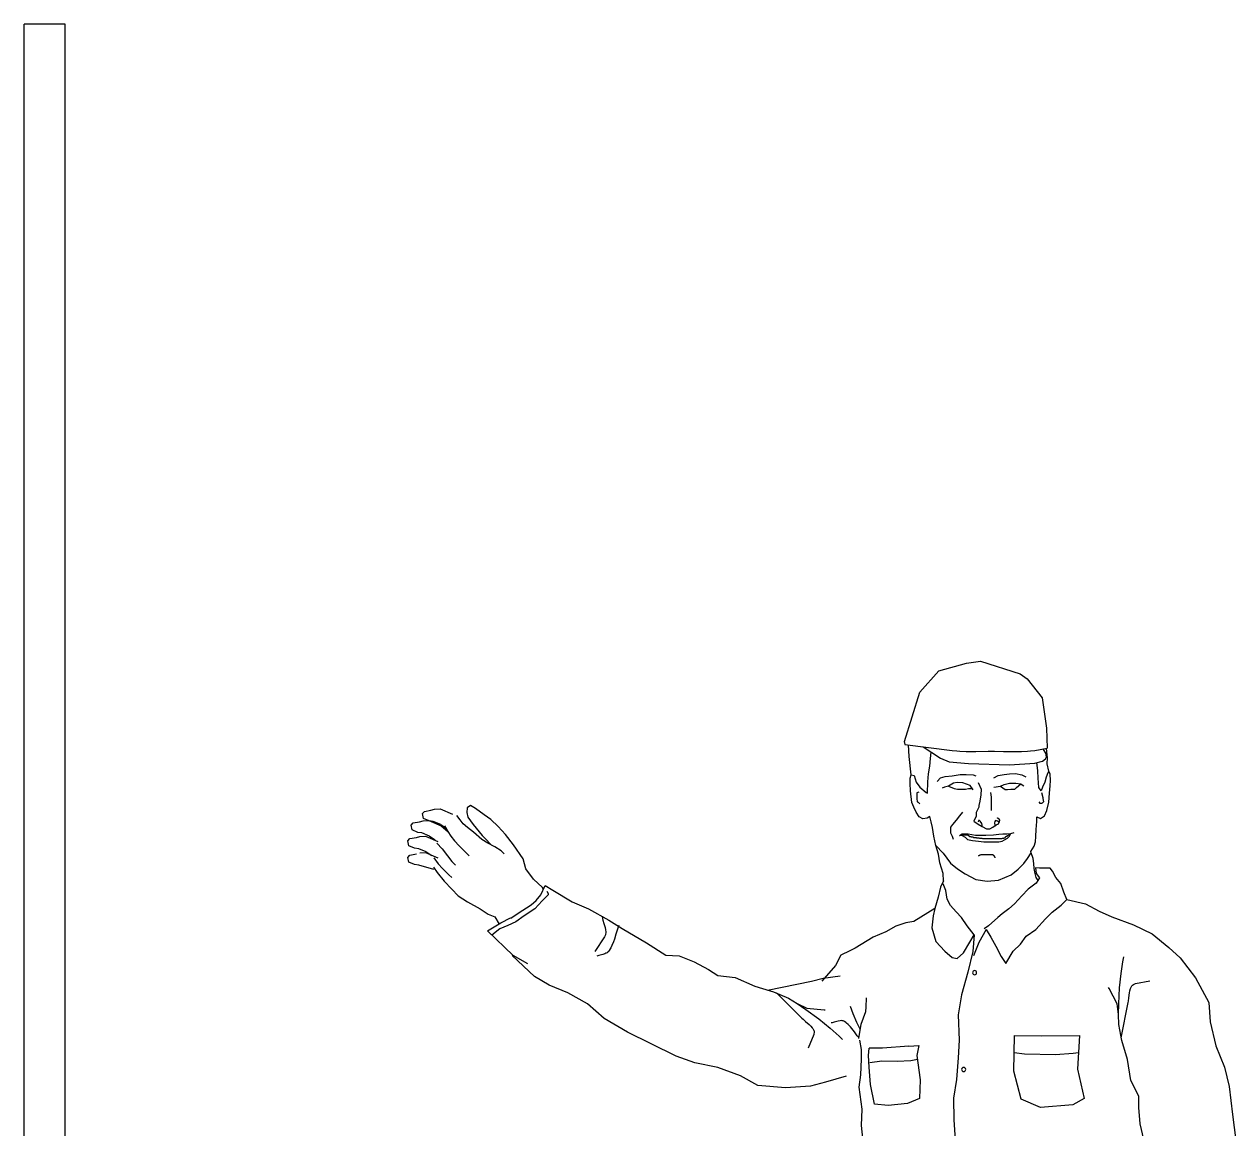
# Model space of a CAD drawing. Header units: millimetres. Extents: x 1387 to 3494, y 222 to 2990.
# Drawn here: x 2047 to 3488, y 1676 to 2990 of the extents above; entities that cross this region are included whole.
import ezdxf

# ---------------------------------------------------------------- set-up
doc = ezdxf.new("R2010")
doc.units = ezdxf.units.MM
doc.layers.add('기계', color=1, linetype='Continuous')

# ---------------------------------------------------------------- blocks, each defined once
blk = doc.blocks.new('11')
at = {"layer": '기계', "color": 2, "linetype": 'Continuous'}
for p, q in [((-185.7, 1738.3), (-152.6, 1747.8)), ((-152.6, 1747.8), (-136.1, 1750)), ((-136.1, 1750), (-88.8, 1734.8)), ((-208.3, 1713.3), (-185.7, 1738.3)), ((-88.8, 1734.8), (-80.6, 1728.9)), ((-80.6, 1728.9), (-62.8, 1706.3)), ((-226.3, 1654.5), (-208.3, 1713.3)), ((-62.8, 1706.3), (-57.4, 1670.3)), ((-57.4, 1670.3), (-56.9, 1646.4)), ((-225.8, 1650.9), (-226.3, 1654.5)), ((-225.9, 1650.9), (-169.8, 1643.8)), ((-221.1, 1636.6), (-221.9, 1650.3)), ((-204.3, 1648.2), (-183.5, 1634.6)), ((-169.8, 1643.8), (-164.2, 1643.3)), ((-164.2, 1643.3), (-160.5, 1643)), ((-160.5, 1643), (-153, 1642.7)), ((-126.8, 1642.8), (-119.4, 1642.8)), ((-119.4, 1642.8), (-108.7, 1642.7)), ((-87.4, 1642.5), (-80.3, 1642.8)), ((-80.3, 1642.8), (-76.8, 1643.2)), ((-76.8, 1643.2), (-71.5, 1643.9)), ((-71.5, 1643.9), (-56.9, 1646.4)), ((-58.3, 1640.7), (-61.2, 1644.8)), ((-56.5, 1634.8), (-57.7, 1646)), ((-218.7, 1614.6), (-221.1, 1636.6)), ((-196.5, 1625), (-195.5, 1634.3)), ((-195.5, 1634.3), (-194.7, 1641.9)), ((-183.5, 1634.6), (-173.2, 1630.4)), ((-173.2, 1630.4), (-150.2, 1628.4)), ((-153, 1642.7), (-141.8, 1642.6)), ((-141.8, 1642.6), (-126.8, 1642.8)), ((-108.7, 1642.7), (-94.5, 1642.4)), ((-101.6, 1626.8), (-71.3, 1628.8)), ((-94.5, 1642.4), (-87.4, 1642.5)), ((-71.3, 1628.8), (-62.5, 1631.2)), ((-68, 1619.7), (-69, 1629.3)), ((-62.5, 1631.2), (-58.6, 1634)), ((-58.6, 1634), (-57.4, 1636.1)), ((-57.4, 1636.1), (-58.3, 1640.7)), ((-56.6, 1627.7), (-56.5, 1634.8)), ((-219.9, 1610.8), (-218.7, 1614.6)), ((-218.7, 1614.6), (-214.9, 1614.1)), ((-214.9, 1614.1), (-212.5, 1606)), ((-198.9, 1606.3), (-198.1, 1615.9)), ((-198.1, 1615.9), (-196.5, 1625)), ((-169.6, 1613.6), (-160.4, 1615.1)), ((-160.4, 1615.1), (-153.1, 1615.1)), ((-153.1, 1615.1), (-144.9, 1614.8)), ((-150.2, 1628.4), (-101.6, 1626.8)), ((-144.9, 1614.8), (-141.6, 1613.4)), ((-114.9, 1614), (-107.9, 1615.3)), ((-107.9, 1615.3), (-101.4, 1615.8)), ((-101.4, 1615.8), (-94.6, 1616.2)), ((-94.6, 1616.2), (-86.8, 1614.8)), ((-86.8, 1614.8), (-84.4, 1613.7)), ((-67.5, 1610.9), (-68, 1619.7)), ((-56.1, 1617.3), (-57.8, 1612.1)), ((-54.9, 1619.1), (-56.6, 1627.7)), ((-54.9, 1619.1), (-56.1, 1617.3)), ((-53.2, 1615.4), (-54.9, 1619.1)), ((-52.7, 1608), (-53.2, 1615.4)), ((-219.9, 1604.5), (-219.9, 1610.8)), ((-219.5, 1595.7), (-219.9, 1604.5)), ((-212.5, 1606), (-208.1, 1600.2)), ((-208.1, 1600.2), (-200.9, 1593.6)), ((-199.2, 1592.9), (-198.9, 1606.3)), ((-187.7, 1607), (-183.6, 1611.4)), ((-183.6, 1611.4), (-178.1, 1612.8)), ((-178.9, 1600.1), (-181.8, 1599.1)), ((-174, 1601.3), (-178.9, 1600.1)), ((-178.1, 1612.8), (-169.6, 1613.6)), ((-168.2, 1604.7), (-174, 1601.3)), ((-174, 1601.3), (-167.3, 1598.5)), ((-163.8, 1605.7), (-168.2, 1604.7)), ((-157, 1605.2), (-163.8, 1605.7)), ((-152.7, 1603.6), (-157, 1605.2)), ((-148.3, 1602.1), (-152.7, 1603.6)), ((-144.7, 1597.1), (-148.3, 1602.1)), ((-138.7, 1605.8), (-135.3, 1597.7)), ((-120.3, 1611.3), (-114.9, 1614)), ((-120.3, 1600.1), (-112.3, 1601.3)), ((-112.3, 1601.3), (-107.9, 1603.2)), ((-112.3, 1601.3), (-106.8, 1597.5)), ((-107.9, 1603.2), (-101.4, 1605)), ((-101.4, 1605), (-94.2, 1605)), ((-95.4, 1597.8), (-93.2, 1599.7)), ((-94.2, 1605), (-88.3, 1604)), ((-93.2, 1599.7), (-88.3, 1604)), ((-88.3, 1604), (-85.2, 1601.9)), ((-85.2, 1601.9), (-84.4, 1601.4)), ((-84.4, 1613.7), (-82.2, 1612.2)), ((-66.6, 1599.8), (-67.5, 1610.9)), ((-64.1, 1595.8), (-66.6, 1599.8)), ((-62.2, 1600.3), (-64.1, 1595.8)), ((-59.5, 1606), (-62.2, 1600.3)), ((-57.8, 1612.1), (-59.5, 1606)), ((-54.2, 1592.9), (-53.2, 1601.5)), ((-53.2, 1601.5), (-52.7, 1608)), ((-217.6, 1582), (-219.5, 1595.7)), ((-211.8, 1588.7), (-212, 1586.6)), ((-212, 1586.6), (-211.6, 1582.5)), ((-211.7, 1593.5), (-211.8, 1588.7)), ((-209.6, 1594), (-211.7, 1593.5)), ((-209.6, 1594), (-209.6, 1594)), ((-200.9, 1593.6), (-199.2, 1592.9)), ((-167.3, 1598.5), (-163.6, 1597.6)), ((-163.6, 1597.6), (-158.3, 1597.6)), ((-158.3, 1597.6), (-153.9, 1597.6)), ((-153.9, 1597.6), (-150.5, 1598.5)), ((-150.5, 1598.5), (-146, 1598.4)), ((-135.5, 1590.9), (-136.7, 1583.5)), ((-135.3, 1597.7), (-135.5, 1590.9)), ((-124.1, 1593.6), (-123.4, 1588.3)), ((-123.4, 1588.3), (-123.4, 1582.3)), ((-106.8, 1597.5), (-103.8, 1597.5)), ((-103.8, 1597.5), (-99.9, 1597.8)), ((-99.9, 1597.8), (-95.4, 1597.8)), ((-63.5, 1593.6), (-62, 1587.9)), ((-62, 1587.9), (-61.8, 1587.1)), ((-61.8, 1587.1), (-61.5, 1584.1)), ((-55, 1582.1), (-54.2, 1592.9)), ((-799.7, 1568.6), (-797.6, 1571.3)), ((-797.6, 1571.3), (-789.8, 1572.7)), ((-789.8, 1572.7), (-785.5, 1573.8)), ((-785.5, 1573.8), (-778.9, 1574.2)), ((-778.9, 1574.2), (-764.2, 1567.9)), ((-746.5, 1575.4), (-747, 1569.9)), ((-742.8, 1578.3), (-746.5, 1575.4)), ((-736.8, 1574.8), (-742.8, 1578.3)), ((-726.5, 1567), (-736.8, 1574.8)), ((-215.5, 1576.3), (-217.6, 1582)), ((-212.8, 1570.5), (-215.5, 1576.3)), ((-211.6, 1582.5), (-210.3, 1582.3)), ((-210.3, 1582.3), (-208.4, 1580.4)), ((-138.2, 1576.4), (-141.4, 1570)), ((-138.1, 1577.4), (-138.2, 1576.4)), ((-137.9, 1578.4), (-138.1, 1577.4)), ((-136.7, 1583.5), (-137.9, 1578.4)), ((-123.4, 1582.3), (-123.3, 1572.4)), ((-66.1, 1582.3), (-65.4, 1582.8)), ((-65.9, 1581.4), (-66.1, 1582.3)), ((-65.7, 1581), (-65.9, 1581.4)), ((-65.4, 1580.6), (-65.7, 1581)), ((-65.3, 1580.5), (-65.4, 1580.6)), ((-64.8, 1580.5), (-65.3, 1580.5)), ((-64.4, 1580.5), (-64.8, 1580.5)), ((-63.9, 1580.5), (-64.4, 1580.5)), ((-63.5, 1580.5), (-63.9, 1580.5)), ((-62.6, 1580.9), (-63.5, 1580.5)), ((-62.4, 1581.3), (-62.6, 1580.9)), ((-62.1, 1581.8), (-62.4, 1581.3)), ((-61.7, 1582.3), (-62.1, 1581.8)), ((-61.4, 1582.5), (-61.7, 1582.3)), ((-61.5, 1584.1), (-61.3, 1583.6)), ((-61.2, 1582.7), (-61.4, 1582.5)), ((-61.3, 1583.6), (-61.2, 1582.7)), ((-59.9, 1565.9), (-57, 1572.5)), ((-57, 1572.5), (-55, 1582.1)), ((-813.2, 1554.9), (-811, 1557.5)), ((-811, 1557.5), (-803.2, 1558.9)), ((-803.2, 1558.9), (-799, 1560)), ((-798.6, 1562.9), (-799.7, 1568.6)), ((-799, 1560), (-792.4, 1560.4)), ((-792, 1560.1), (-798.6, 1562.9)), ((-792.4, 1560.4), (-777.7, 1554.2)), ((-787, 1559.4), (-792, 1560.1)), ((-778.1, 1555.6), (-787, 1559.4)), ((-755.1, 1561.1), (-758.8, 1566.4)), ((-751.3, 1556.3), (-755.1, 1561.1)), ((-747, 1569.9), (-745.7, 1564.5)), ((-745.7, 1564.5), (-739.6, 1555.6)), ((-718.5, 1561.7), (-726.5, 1567)), ((-709.8, 1553.4), (-718.5, 1561.7)), ((-209.2, 1564.8), (-212.8, 1570.5)), ((-204.6, 1562.6), (-209.2, 1564.8)), ((-199.5, 1563.1), (-204.6, 1562.6)), ((-196.3, 1565.4), (-199.5, 1563.1)), ((-194.9, 1558.9), (-196.3, 1565.4)), ((-193, 1552.2), (-194.9, 1558.9)), ((-165.2, 1560.7), (-169.3, 1555.6)), ((-161.2, 1566), (-165.2, 1560.7)), ((-157.6, 1570.5), (-161.2, 1566)), ((-141.4, 1565.7), (-143.9, 1559.8)), ((-143.9, 1559.8), (-139, 1556)), ((-141.4, 1570), (-141.4, 1565.7)), ((-138.5, 1560.3), (-138.8, 1559)), ((-137.3, 1560.5), (-138.5, 1560.3)), ((-136.3, 1559.8), (-137.3, 1560.5)), ((-134.6, 1556.9), (-136.3, 1559.8)), ((-134, 1554.8), (-134.6, 1556.9)), ((-119.1, 1559.2), (-119.4, 1557.7)), ((-119.4, 1557.7), (-119.4, 1557)), ((-119.4, 1557), (-118.7, 1553.6)), ((-118.4, 1560.4), (-119.1, 1559.2)), ((-116, 1559.6), (-118.4, 1560.4)), ((-117.3, 1555.1), (-114.6, 1556.5)), ((-113.8, 1558.4), (-116, 1559.6)), ((-115.7, 1563.8), (-115.7, 1563.8)), ((-115.7, 1563.4), (-115.7, 1563.8)), ((-115.3, 1563.4), (-115.7, 1563.4)), ((-115.3, 1562.9), (-115.3, 1563.4)), ((-114.8, 1562.9), (-115.3, 1562.9)), ((-114.8, 1562.5), (-114.8, 1562.9)), ((-114.4, 1562.5), (-114.8, 1562.5)), ((-114.6, 1556.5), (-113.8, 1558.4)), ((-114.4, 1562), (-114.4, 1562.5)), ((-113.9, 1562), (-114.4, 1562)), ((-113.5, 1562), (-113.9, 1562)), ((-113.5, 1561.6), (-113.5, 1562)), ((-113.5, 1561.1), (-113.5, 1561.6)), ((-113, 1561.1), (-113.5, 1561.1)), ((-113.5, 1560.2), (-113, 1560.2)), ((-113.5, 1559.8), (-113.5, 1560.2)), ((-113.5, 1559.3), (-113.5, 1559.8)), ((-113.5, 1558.9), (-113.5, 1559.3)), ((-113.5, 1558.4), (-113.5, 1558.9)), ((-113, 1560.7), (-113, 1561.1)), ((-113, 1560.2), (-113, 1560.7)), ((-69.8, 1549.7), (-69.1, 1559.1)), ((-69.1, 1564.8), (-64.9, 1563)), ((-69.1, 1559.1), (-69.1, 1564.8)), ((-64.9, 1563), (-59.9, 1565.9)), ((-812, 1549.2), (-813.2, 1554.9)), ((-805.5, 1546.3), (-812, 1549.2)), ((-800.4, 1545.6), (-805.5, 1546.3)), ((-791.5, 1541.9), (-800.4, 1545.6)), ((-778.1, 1555.6), (-771.4, 1551.1)), ((-777.7, 1554.2), (-769.7, 1547.4)), ((-773.6, 1554.3), (-769.7, 1547.4)), ((-769.7, 1547.4), (-766, 1541.9)), ((-746.1, 1552), (-751.3, 1556.3)), ((-739.3, 1546.5), (-746.1, 1552)), ((-739.6, 1555.6), (-732.2, 1546.9)), ((-729.2, 1538), (-739.3, 1546.5)), ((-732.2, 1546.9), (-728.7, 1542.8)), ((-728.7, 1542.8), (-723.4, 1537.2)), ((-700.9, 1543.9), (-709.8, 1553.4)), ((-691.6, 1531.7), (-700.9, 1543.9)), ((-191.5, 1541.8), (-193, 1552.2)), ((-169.3, 1555.6), (-171.7, 1552.5)), ((-171.7, 1552.5), (-171.7, 1545.7)), ((-171.7, 1545.7), (-169.8, 1541.9)), ((-161, 1542.5), (-157.9, 1544.4)), ((-161, 1542.5), (-158.6, 1543)), ((-158.9, 1543.6), (-158.5, 1543.6)), ((-158.9, 1543.1), (-158.9, 1543.6)), ((-158.6, 1543), (-154.5, 1540.6)), ((-158.5, 1543.6), (-158, 1543.6)), ((-158, 1543.6), (-156.7, 1543.6)), ((-157.9, 1544.4), (-150.9, 1544.7)), ((-156.7, 1543.6), (-155.3, 1543.6)), ((-155.3, 1543.6), (-154.4, 1543.6)), ((-154.4, 1543.6), (-153.5, 1543.6)), ((-153.5, 1543.6), (-152.6, 1543.6)), ((-152.6, 1543.6), (-152.2, 1543.6)), ((-152.2, 1543.6), (-151.7, 1543.6)), ((-151.7, 1543.6), (-151.3, 1543.6)), ((-151.3, 1543.6), (-151.3, 1543.1)), ((-151.3, 1543.1), (-150.8, 1543.1)), ((-150.9, 1544.7), (-141.9, 1543.2)), ((-150.8, 1543.1), (-150.8, 1542.7)), ((-150.8, 1542.7), (-150.4, 1542.7)), ((-150.4, 1542.7), (-149.9, 1542.7)), ((-149.9, 1542.7), (-149.9, 1542.2)), ((-149.9, 1542.2), (-149.5, 1542.2)), ((-149.5, 1542.2), (-149.5, 1541.8)), ((-141.9, 1543.2), (-135.2, 1543.2)), ((-139, 1556), (-134, 1553.4)), ((-135.2, 1543.2), (-129.6, 1543.1)), ((-134, 1553.4), (-134, 1554.8)), ((-134, 1553.4), (-128.9, 1550.7)), ((-129.6, 1543.1), (-120.7, 1543.6)), ((-128.9, 1550.7), (-126, 1550.7)), ((-126, 1550.7), (-125, 1550.7)), ((-125, 1550.7), (-121.4, 1552.6)), ((-121.4, 1552.6), (-117.3, 1555.1)), ((-120.7, 1543.6), (-114.3, 1544.1)), ((-114.3, 1544.1), (-109.7, 1544.6)), ((-109.7, 1544.6), (-104.7, 1544.6)), ((-104.7, 1544.6), (-99.9, 1545.1)), ((-104.5, 1542.2), (-104, 1542.2)), ((-104.5, 1541.8), (-104.5, 1542.2)), ((-104, 1542.7), (-103.5, 1542.7)), ((-104, 1542.2), (-104, 1542.7)), ((-103.5, 1543.1), (-103.1, 1543.1)), ((-103.5, 1542.7), (-103.5, 1543.1)), ((-103.1, 1543.1), (-102.7, 1543.1)), ((-102.7, 1543.6), (-102.2, 1543.6)), ((-102.7, 1543.1), (-102.7, 1543.6)), ((-102.2, 1543.6), (-101.7, 1543.6)), ((-101.7, 1544), (-101.3, 1544)), ((-101.7, 1543.6), (-101.7, 1544)), ((-101.6, 1541.7), (-99.9, 1545.1)), ((-101.3, 1544), (-100.9, 1544)), ((-100.9, 1544.5), (-100.4, 1544.5)), ((-100.9, 1544.5), (-100.9, 1544.5)), ((-100.9, 1544), (-100.9, 1544.5)), ((-99.9, 1545.1), (-95.9, 1546)), ((-70.1, 1541.4), (-69.8, 1549.7)), ((-817.1, 1536.2), (-814.9, 1538.9)), ((-815.9, 1530.5), (-817.1, 1536.2)), ((-809.4, 1527.6), (-815.9, 1530.5)), ((-814.9, 1538.9), (-807.1, 1540.2)), ((-804.3, 1526.9), (-809.4, 1527.6)), ((-807.1, 1540.2), (-802.9, 1541.4)), ((-802.9, 1541.4), (-796.2, 1541.7)), ((-796.2, 1541.7), (-781.6, 1535.5)), ((-791.5, 1541.9), (-784.8, 1537.4)), ((-782.9, 1533.4), (-776.5, 1526.6)), ((-766, 1541.9), (-761.7, 1536.3)), ((-761.7, 1536.3), (-756, 1530.5)), ((-756, 1530.5), (-744.3, 1518.3)), ((-722, 1533.5), (-729.2, 1538)), ((-723.4, 1537.2), (-720, 1533.6)), ((-713.9, 1529.2), (-722, 1533.5)), ((-720, 1533.6), (-718.5, 1531.8)), ((-706.2, 1524.3), (-713.9, 1529.2)), ((-680.2, 1515), (-691.6, 1531.7)), ((-189.4, 1530.8), (-191.5, 1541.8)), ((-189.4, 1530.8), (-180.3, 1521.5)), ((-186.1, 1520.3), (-189.4, 1530.8)), ((-169.8, 1541.9), (-168.5, 1538.1)), ((-154.5, 1540.6), (-151.6, 1537.7)), ((-151.6, 1537.7), (-145.4, 1536.5)), ((-149.5, 1541.8), (-149, 1541.8)), ((-149, 1541.8), (-149, 1541.3)), ((-149, 1541.3), (-148.6, 1541.3)), ((-148.6, 1541.3), (-148.1, 1541.3)), ((-148.1, 1541.3), (-147.7, 1541.3)), ((-147.7, 1541.3), (-147.2, 1540.9)), ((-147.2, 1540.9), (-146.8, 1540.9)), ((-146.8, 1540.9), (-146.3, 1540.9)), ((-146.3, 1540.9), (-145.9, 1540.9)), ((-145.9, 1540.9), (-145.4, 1540.9)), ((-145.4, 1540.9), (-145, 1540.9)), ((-145.4, 1536.5), (-138.3, 1535.8)), ((-145, 1540.9), (-144.5, 1540.4)), ((-144.5, 1540.4), (-144.1, 1540.4)), ((-144.1, 1540.4), (-143.6, 1540.4)), ((-143.6, 1540.4), (-143.2, 1540.4)), ((-143.2, 1540.4), (-142.7, 1540.4)), ((-142.7, 1540.4), (-142.3, 1540.4)), ((-142.3, 1540.4), (-141.8, 1540.4)), ((-141.8, 1540.4), (-141.4, 1540.4)), ((-141.4, 1540.4), (-140.9, 1540.4)), ((-140.9, 1540.4), (-140.9, 1540)), ((-140.9, 1540), (-140.5, 1540)), ((-140.5, 1540), (-140, 1540)), ((-140, 1540), (-139.6, 1540)), ((-139.6, 1540), (-139.1, 1540)), ((-139.1, 1540), (-138.2, 1540)), ((-138.3, 1535.8), (-132.3, 1535.2)), ((-138.2, 1540), (-137.3, 1539.5)), ((-137.3, 1539.5), (-136.4, 1539.5)), ((-136.4, 1539.5), (-136, 1539.5)), ((-136, 1539.5), (-135.5, 1539.5)), ((-135.5, 1539.5), (-135.1, 1539.5)), ((-135.1, 1539.5), (-134.6, 1539.5)), ((-134.6, 1539.5), (-133.7, 1539.1)), ((-133.7, 1539.1), (-132.8, 1539.1)), ((-132.8, 1539.1), (-132.4, 1539.1)), ((-132.4, 1539.1), (-131.9, 1539.1)), ((-132.3, 1535.2), (-125.2, 1534.9)), ((-131.9, 1539.1), (-131.5, 1539.1)), ((-131.5, 1539.1), (-131, 1539.1)), ((-131, 1539.1), (-130.6, 1539.1)), ((-130.6, 1539.1), (-130.1, 1539.1)), ((-130.1, 1539.1), (-129.7, 1539.1)), ((-129.7, 1539.1), (-129.2, 1539.1)), ((-129.2, 1539.1), (-128.8, 1539.1)), ((-128.8, 1539.1), (-128.3, 1539.1)), ((-128.3, 1539.1), (-127.9, 1539.1)), ((-127.9, 1539.1), (-127, 1539.1)), ((-127, 1539.1), (-126.1, 1539.1)), ((-126.1, 1539.1), (-125.2, 1539.1)), ((-125.2, 1539.1), (-124.3, 1539.1)), ((-125.2, 1534.9), (-118.5, 1534.9)), ((-124.3, 1539.1), (-123.8, 1539.1)), ((-123.8, 1539.1), (-123.4, 1539.1)), ((-123.4, 1539.1), (-122.9, 1539.1)), ((-122.9, 1539.1), (-122.5, 1539.1)), ((-122.5, 1539.1), (-122, 1539.1)), ((-122, 1539.1), (-121.6, 1539.1)), ((-121.6, 1539.1), (-121.1, 1539.1)), ((-121.1, 1539.1), (-120.7, 1539.1)), ((-120.7, 1539.1), (-120.2, 1539.1)), ((-120.2, 1539.1), (-119.8, 1539.1)), ((-119.8, 1539.1), (-119.3, 1539.1)), ((-119.3, 1539.1), (-118.9, 1539.1)), ((-118.9, 1539.1), (-118.4, 1539.1)), ((-118.5, 1534.9), (-114.1, 1535.2)), ((-118.4, 1539.1), (-118, 1539.1)), ((-118, 1539.1), (-117.5, 1539.1)), ((-117.5, 1539.1), (-117.1, 1539.1)), ((-117.1, 1539.1), (-116.2, 1539.1)), ((-116.2, 1539.1), (-115.7, 1539.1)), ((-115.7, 1539.1), (-115.3, 1539.1)), ((-115.3, 1539.1), (-114.8, 1539.1)), ((-114.8, 1539.1), (-114.4, 1539.1)), ((-114.4, 1539.1), (-113.9, 1539.1)), ((-114.1, 1535.2), (-110.3, 1535.9)), ((-113.9, 1539.1), (-113.5, 1539.1)), ((-113.5, 1539.1), (-113, 1539.1)), ((-113, 1539.1), (-112.5, 1539.1)), ((-112.5, 1539.1), (-112.1, 1539.1)), ((-112.1, 1539.1), (-111.7, 1539.1)), ((-111.7, 1539.1), (-111.2, 1539.1)), ((-111.2, 1539.1), (-110.8, 1539.1)), ((-110.8, 1539.1), (-109.9, 1539.5)), ((-110.3, 1535.9), (-107.4, 1537.4)), ((-109.9, 1539.5), (-109.4, 1539.5)), ((-109.4, 1539.5), (-109, 1539.5)), ((-109, 1539.5), (-108.5, 1539.5)), ((-108.5, 1540), (-108.1, 1540)), ((-108.5, 1539.5), (-108.5, 1540)), ((-108.1, 1540), (-107.6, 1540)), ((-107.6, 1540), (-107.1, 1540)), ((-107.4, 1537.4), (-104, 1539.5)), ((-107.1, 1540.4), (-106.7, 1540.4)), ((-107.1, 1540), (-107.1, 1540.4)), ((-106.7, 1540.4), (-106.3, 1540.4)), ((-106.3, 1540.9), (-105.8, 1540.9)), ((-106.3, 1540.4), (-106.3, 1540.9)), ((-105.8, 1541.3), (-105.4, 1541.3)), ((-105.8, 1540.9), (-105.8, 1541.3)), ((-105.4, 1541.8), (-104.9, 1541.8)), ((-105.4, 1541.3), (-105.4, 1541.8)), ((-104.9, 1541.8), (-104.5, 1541.8)), ((-104, 1539.5), (-101.6, 1541.7)), ((-76.4, 1523.6), (-72.3, 1529.9)), ((-72.3, 1529.9), (-70.6, 1535.1)), ((-70.6, 1535.1), (-70.1, 1541.4)), ((-817.1, 1516.6), (-814.9, 1519.3)), ((-815.9, 1510.9), (-817.1, 1516.6)), ((-814.9, 1519.3), (-807.1, 1520.7)), ((-795.4, 1523.2), (-804.3, 1526.9)), ((-802.9, 1521.8), (-796.2, 1522.2)), ((-796.2, 1522.2), (-781.6, 1515.9)), ((-795.4, 1523.2), (-788.7, 1518.7)), ((-786.5, 1516.1), (-781.3, 1508.8)), ((-776.5, 1526.6), (-769.9, 1518.5)), ((-769.9, 1518.5), (-764.9, 1511.5)), ((-702.6, 1520.8), (-706.2, 1524.3)), ((-676.8, 1503.1), (-680.2, 1515)), ((-184.3, 1510), (-186.1, 1520.3)), ((-180.3, 1521.5), (-171.6, 1509.6)), ((-138.2, 1518.8), (-137.8, 1518.8)), ((-138.2, 1518.4), (-138.2, 1518.8)), ((-138.2, 1517.9), (-138.2, 1518.4)), ((-137.8, 1519.2), (-136.9, 1519.2)), ((-137.8, 1518.8), (-137.8, 1519.2)), ((-136.9, 1519.7), (-136.4, 1519.7)), ((-136.9, 1519.2), (-136.9, 1519.7)), ((-136.4, 1519.7), (-136, 1519.7)), ((-136, 1519.7), (-135.1, 1520.2)), ((-135.1, 1520.2), (-134.2, 1520.2)), ((-134.2, 1520.2), (-133.3, 1520.2)), ((-133.3, 1520.2), (-132.4, 1520.2)), ((-132.4, 1520.2), (-131.5, 1520.2)), ((-131.5, 1520.2), (-130.6, 1520.2)), ((-130.6, 1520.2), (-130.1, 1520.2)), ((-130.1, 1520.2), (-129.7, 1520.2)), ((-129.7, 1520.2), (-129.2, 1520.2)), ((-129.2, 1520.2), (-128.8, 1520.2)), ((-128.8, 1520.2), (-128.3, 1520.2)), ((-128.3, 1520.2), (-127.9, 1520.2)), ((-127.9, 1520.2), (-127.4, 1520.2)), ((-127.4, 1520.2), (-127, 1520.2)), ((-127, 1520.2), (-126.5, 1520.2)), ((-126.5, 1520.2), (-126.1, 1520.2)), ((-126.1, 1520.2), (-125.6, 1520.2)), ((-125.6, 1520.2), (-125.2, 1520.2)), ((-125.2, 1520.2), (-124.7, 1520.2)), ((-124.7, 1520.2), (-124.3, 1520.2)), ((-124.3, 1520.2), (-123.8, 1520.2)), ((-123.8, 1520.2), (-123.4, 1520.2)), ((-123.4, 1520.2), (-122.9, 1520.2)), ((-122.9, 1520.2), (-122.5, 1520.2)), ((-122.5, 1520.2), (-122, 1520.2)), ((-122, 1520.2), (-121.6, 1520.2)), ((-121.6, 1520.2), (-121.6, 1519.7)), ((-121.6, 1519.7), (-121.1, 1519.7)), ((-121.1, 1519.7), (-121.1, 1519.2)), ((-121.1, 1519.2), (-120.7, 1519.2)), ((-120.7, 1519.2), (-120.7, 1518.8)), ((-120.7, 1518.8), (-120.2, 1518.8)), ((-120.2, 1518.8), (-120.2, 1518.4)), ((-120.2, 1518.4), (-119.8, 1518.4)), ((-119.8, 1518.4), (-119.8, 1517.9)), ((-119.8, 1517.9), (-119.8, 1517.5)), ((-119.8, 1517.5), (-119.3, 1517.5)), ((-119.3, 1517.5), (-119.3, 1517)), ((-119.3, 1517), (-118.9, 1517)), ((-118.9, 1517), (-118.9, 1516.6)), ((-118.9, 1516.6), (-118.9, 1516.1)), ((-118.9, 1516.1), (-118.9, 1516.1)), ((-84.5, 1509.4), (-80.3, 1515.2)), ((-80.3, 1515.2), (-75.9, 1521.9)), ((-75.9, 1521.9), (-76.4, 1523.6)), ((-73.3, 1515.2), (-75.9, 1521.9)), ((-72.6, 1509.2), (-73.3, 1515.2)), ((-809.4, 1508), (-815.9, 1510.9)), ((-804.3, 1507.3), (-809.4, 1508)), ((-786.4, 1502.2), (-804.3, 1507.3)), ((-786.8, 1504.8), (-782.2, 1498.4)), ((-781.3, 1508.8), (-776, 1503.5)), ((-776, 1503.5), (-768.6, 1496)), ((-764.9, 1511.5), (-760.5, 1507.2)), ((-667.8, 1490.6), (-676.8, 1503.1)), ((-180.6, 1497.6), (-184.3, 1510)), ((-171.6, 1509.6), (-163.6, 1502.9)), ((-163.6, 1502.9), (-154.4, 1496.9)), ((-99.5, 1495.8), (-91.4, 1502.7)), ((-91.4, 1502.7), (-84.5, 1509.4)), ((-72.1, 1503.5), (-72.6, 1509.2)), ((-71.1, 1497.3), (-72.1, 1503.5)), ((-70.7, 1504.2), (-69.9, 1497.5)), ((-66.1, 1503.8), (-70.7, 1504.2)), ((-53.3, 1503.8), (-66.1, 1503.8)), ((-50.5, 1500.2), (-53.3, 1503.8)), ((-46.5, 1492.8), (-50.5, 1500.2)), ((-782.2, 1498.4), (-774.1, 1488.2)), ((-774.1, 1488.2), (-765.1, 1478.6)), ((-768.6, 1496), (-765.1, 1492.5)), ((-657, 1480.7), (-667.8, 1490.6)), ((-179.9, 1488.8), (-183.7, 1481.3)), ((-179.9, 1488.8), (-180.6, 1497.6)), ((-177.5, 1477.2), (-180.5, 1485.2)), ((-154.4, 1496.9), (-141.5, 1490.1)), ((-141.5, 1490.1), (-128.3, 1488.4)), ((-128.3, 1488.4), (-114.5, 1489.4)), ((-114.5, 1489.4), (-99.5, 1495.8)), ((-70, 1486), (-79.2, 1478.8)), ((-69.9, 1492.7), (-71.1, 1497.3)), ((-66.1, 1492.2), (-70, 1486)), ((-69.9, 1497.5), (-66.1, 1492.2)), ((-67.3, 1489.2), (-69.9, 1492.7)), ((-40.4, 1485.7), (-46.5, 1492.8)), ((-37.1, 1475.3), (-40.4, 1485.7)), ((-765.1, 1478.6), (-757.5, 1471)), ((-757.5, 1471), (-746.1, 1463.7)), ((-664.6, 1465.4), (-659, 1472)), ((-659, 1472), (-653.8, 1483.2)), ((-650.5, 1472.1), (-657.3, 1464.9)), ((-656, 1478.8), (-657, 1480.7)), ((-655.7, 1479.1), (-655.3, 1480.1)), ((-653.8, 1483.2), (-644.8, 1477.4)), ((-652, 1476.5), (-650.3, 1473.5)), ((-650.3, 1473.5), (-650.5, 1472.1)), ((-644.8, 1477.4), (-621.9, 1463.8)), ((-183.7, 1481.3), (-186.4, 1469.3)), ((-175.7, 1466.9), (-177.5, 1477.2)), ((-87, 1470.9), (-95.5, 1461.5)), ((-79.2, 1478.8), (-87, 1470.9)), ((-33.5, 1466.3), (-37.1, 1475.3)), ((-746.1, 1463.7), (-731.4, 1455.5)), ((-686.2, 1450.2), (-670.5, 1460.3)), ((-670.5, 1460.3), (-664.6, 1465.4)), ((-657.3, 1464.9), (-666.1, 1455.2)), ((-621.9, 1463.8), (-602.3, 1455.4)), ((-190.5, 1455.9), (-215.3, 1440.2)), ((-190.5, 1455.9), (-192.3, 1447)), ((-186.4, 1469.3), (-190.5, 1455.9)), ((-171.6, 1459.5), (-175.7, 1466.9)), ((-165.2, 1451.9), (-171.6, 1459.5)), ((-95.5, 1461.5), (-102.5, 1455.2)), ((-50.9, 1451.4), (-40.3, 1459.6)), ((-40.3, 1459.6), (-33.5, 1466.3)), ((-33.5, 1466.3), (-33.5, 1466.3)), ((-33.5, 1466.3), (-11, 1461.4)), ((-11, 1461.4), (5, 1452.5)), ((-731.4, 1455.5), (-721.5, 1449.2)), ((-721.5, 1449.2), (-713.7, 1445.7)), ((-713.7, 1445.7), (-708.6, 1437.3)), ((-706.6, 1438.7), (-695.3, 1444.8)), ((-694.6, 1444.3), (-686.2, 1450.2)), ((-679, 1446.9), (-688.8, 1439.8)), ((-666.1, 1455.2), (-679, 1446.9)), ((-602.3, 1455.4), (-578.3, 1441.9)), ((-586.1, 1446.5), (-585.6, 1443.7)), ((-585.6, 1443.7), (-585.2, 1441.8)), ((-585.2, 1441.8), (-584, 1438)), ((-578.3, 1441.9), (-562.3, 1431.9)), ((-192.3, 1447), (-193.8, 1432.6)), ((-158.8, 1444.9), (-165.2, 1451.9)), ((-152.1, 1435), (-158.8, 1444.9)), ((-115.3, 1445.1), (-126.5, 1435.3)), ((-110.2, 1449.4), (-115.3, 1445.1)), ((-102.5, 1455.2), (-110.2, 1449.4)), ((-70.4, 1430.9), (-58.9, 1443.4)), ((-58.9, 1443.4), (-50.9, 1451.4)), ((5, 1452.5), (20.2, 1445.7)), ((20.2, 1445.7), (45.8, 1436.2)), ((-722.4, 1429.1), (-706.6, 1438.7)), ((-692, 1400), (-722.4, 1429.1)), ((-707.7, 1431.5), (-717.3, 1424.2)), ((-698.4, 1435.5), (-707.7, 1431.5)), ((-688.8, 1439.8), (-698.4, 1435.5)), ((-584, 1438), (-582.6, 1433)), ((-582.6, 1433), (-582.1, 1430.5)), ((-582.1, 1430.5), (-581.9, 1428.1)), ((-581.9, 1426.9), (-582.1, 1425.4)), ((-581.9, 1428.1), (-581.9, 1426.9)), ((-567.5, 1432.2), (-569.7, 1425.3)), ((-566.3, 1435.5), (-567.5, 1432.2)), ((-562.3, 1431.9), (-533.3, 1415.1)), ((-248.5, 1427.9), (-263.7, 1421.8)), ((-236.8, 1434.6), (-248.5, 1427.9)), ((-225, 1438.7), (-236.8, 1434.6)), ((-215.3, 1440.2), (-225, 1438.7)), ((-193.8, 1432.6), (-189.4, 1416.6)), ((-143.7, 1424.4), (-152.1, 1435)), ((-129.4, 1430.9), (-138.1, 1415.3)), ((-126.5, 1435.3), (-131.6, 1431.4)), ((-129.4, 1430.9), (-123.8, 1421.8)), ((-81.7, 1423), (-70.4, 1430.9)), ((45.8, 1436.2), (68.3, 1425.7)), ((-583.5, 1422), (-594.9, 1404.6)), ((-582.7, 1423.6), (-583.5, 1422)), ((-582.3, 1424.6), (-582.7, 1423.6)), ((-582.1, 1425.4), (-582.3, 1424.6)), ((-572.7, 1416.1), (-574.4, 1411.8)), ((-571.6, 1419.1), (-572.7, 1416.1)), ((-569.7, 1425.3), (-571.6, 1419.1)), ((-533.3, 1415.1), (-510.5, 1400.4)), ((-263.7, 1421.8), (-285.3, 1408.4)), ((-189.4, 1416.6), (-178.4, 1405.1)), ((-156.3, 1403), (-148.8, 1415.8)), ((-148.8, 1415.8), (-143.7, 1424.4)), ((-143.7, 1424.4), (-145.1, 1404.5)), ((-138.1, 1415.3), (-144.5, 1399.3)), ((-123.8, 1421.8), (-117.9, 1410.9)), ((-97.3, 1404.9), (-88.5, 1413.3)), ((-88.5, 1413.3), (-81.7, 1423)), ((68.3, 1425.7), (87.8, 1409.2)), ((-666.6, 1374.7), (-693.1, 1400)), ((-674.6, 1390), (-692, 1400)), ((-590.2, 1399.8), (-592.5, 1398.9)), ((-585.2, 1401.2), (-590.2, 1399.8)), ((-582.8, 1402), (-585.2, 1401.2)), ((-581.7, 1402.5), (-582.8, 1402)), ((-581.2, 1402.7), (-581.7, 1402.5)), ((-580.3, 1403.2), (-581.2, 1402.7)), ((-579.6, 1403.7), (-580.3, 1403.2)), ((-578.8, 1404.4), (-579.6, 1403.7)), ((-577.7, 1405.7), (-578.8, 1404.4)), ((-576.5, 1407.6), (-577.7, 1405.7)), ((-575.7, 1409), (-576.5, 1407.6)), ((-574.4, 1411.8), (-575.7, 1409)), ((-510.5, 1400.4), (-494.6, 1399.5)), ((-494.6, 1399.5), (-476.8, 1392.5)), ((-302.2, 1400.3), (-308.5, 1388.1)), ((-291.4, 1405.4), (-302.2, 1400.3)), ((-285.3, 1408.4), (-291.4, 1405.4)), ((-178.4, 1405.1), (-169.7, 1397.5)), ((-163.8, 1396.1), (-156.3, 1403)), ((-145.1, 1404.5), (-151.2, 1379.9)), ((-117.9, 1410.9), (-111.6, 1398.5)), ((-111.6, 1398.5), (-106, 1390.5)), ((-106, 1390.5), (-97.3, 1404.9)), ((33.1, 1392.5), (34.3, 1398.3)), ((87.8, 1409.2), (101.6, 1396.9)), ((-476.8, 1392.5), (-459.6, 1383.3)), ((-308.5, 1388.1), (-324.8, 1369.4)), ((-169.7, 1397.5), (-163.8, 1396.1)), ((31.2, 1378.6), (33.1, 1392.5)), ((101.6, 1396.9), (119.7, 1373.2)), ((-649.2, 1364.7), (-666.6, 1374.7)), ((-459.6, 1383.3), (-448.6, 1376.1)), ((-448.6, 1376.1), (-427.7, 1373.8)), ((-427.7, 1373.8), (-404.5, 1363.3)), ((-323.1, 1372.6), (-337, 1368.9)), ((-303, 1375.1), (-323.1, 1372.6)), ((-151.2, 1379.9), (-158.6, 1353)), ((29.2, 1361.4), (31.2, 1378.6)), ((48.2, 1366.4), (65.5, 1369.9)), ((119.7, 1373.2), (135.4, 1344)), ((-626.8, 1355.5), (-649.2, 1364.7)), ((-603.5, 1342.5), (-626.8, 1355.5)), ((-404.5, 1363.3), (-382.3, 1356.5)), ((-337, 1368.9), (-389.3, 1358.1)), ((-382.3, 1356.5), (-364.4, 1349)), ((-378.8, 1355.4), (-348.5, 1325.4)), ((16.9, 1360.6), (16.3, 1361.8)), ((26.5, 1342.4), (16.9, 1360.6)), ((28.4, 1342.2), (29.2, 1361.4)), ((40.4, 1349.7), (41.1, 1355.3)), ((41.1, 1355.3), (41.7, 1358)), ((41.7, 1358), (42.4, 1360.5)), ((42.4, 1360.5), (42.8, 1361.6)), ((42.8, 1361.6), (43.6, 1363)), ((43.6, 1363), (44, 1363.6)), ((44, 1363.6), (44.7, 1364.4)), ((44.7, 1364.4), (45.9, 1365.5)), ((45.9, 1365.5), (47.4, 1366.2)), ((47.4, 1366.2), (48.2, 1366.4)), ((-583.8, 1325.1), (-603.5, 1342.5)), ((-364.4, 1349), (-354.1, 1342.8)), ((-354.1, 1342.8), (-343.8, 1335.7)), ((-354.1, 1342.8), (-342.6, 1337.2)), ((-272.1, 1338.4), (-271.6, 1349.5)), ((-158.6, 1353), (-162.5, 1329.2)), ((28.1, 1329.7), (26.5, 1342.4)), ((28.1, 1329.7), (28.4, 1342.2)), ((31.1, 1302.1), (39.6, 1343.9)), ((39.6, 1343.9), (39.9, 1345.7)), ((39.9, 1345.7), (40.4, 1349.7)), ((135.4, 1344), (137.1, 1320.8)), ((-343.8, 1335.7), (-328.2, 1324.4)), ((-342.6, 1337.2), (-322.1, 1335.2)), ((-322.1, 1335.2), (-320.7, 1335.1)), ((-287.6, 1330.5), (-290.8, 1339.3)), ((-283, 1320.2), (-287.6, 1330.5)), ((-278.2, 1318), (-272.6, 1333.2)), ((-272.6, 1333.2), (-272.1, 1338.4)), ((-162.5, 1329.2), (-161.4, 1299.3)), ((28.6, 1317.7), (28.1, 1329.7)), ((-555.9, 1308.7), (-583.8, 1325.1)), ((-348.5, 1325.4), (-347.2, 1324.1)), ((-347.2, 1324.1), (-344.1, 1321.5)), ((-344.1, 1321.5), (-339.8, 1317.9)), ((-339.8, 1317.9), (-337.9, 1315.9)), ((-337.9, 1315.9), (-336.2, 1314)), ((-336.2, 1314), (-335.5, 1313)), ((-335.5, 1313), (-334.8, 1311.6)), ((-334.8, 1311.6), (-334.5, 1310.9)), ((-328.2, 1324.4), (-314.9, 1313.3)), ((-314.9, 1313.3), (-304.3, 1304.1)), ((-312.4, 1319.8), (-313.6, 1319.6)), ((-310.1, 1320.4), (-312.4, 1319.8)), ((-305.3, 1321.9), (-310.1, 1320.4)), ((-303, 1322.3), (-305.3, 1321.9)), ((-301.5, 1322.4), (-303, 1322.3)), ((-300.7, 1322.3), (-301.5, 1322.4)), ((-299.6, 1322.1), (-300.7, 1322.3)), ((-299.3, 1322), (-299.6, 1322.1)), ((-298.6, 1321.7), (-299.3, 1322)), ((-298, 1321.4), (-298.6, 1321.7)), ((-296.4, 1320.3), (-298, 1321.4)), ((-295.3, 1319.5), (-296.4, 1320.3)), ((-293.4, 1317.8), (-295.3, 1319.5)), ((-290.7, 1315), (-293.4, 1317.8)), ((-289.1, 1313.1), (-290.7, 1315)), ((-286, 1309), (-289.1, 1313.1)), ((-279.2, 1312.1), (-283, 1320.2)), ((-280.9, 1301.1), (-278.2, 1318)), ((32.2, 1298.6), (28.6, 1317.7)), ((137.1, 1320.8), (143.7, 1292.6)), ((-527.8, 1294.9), (-555.9, 1308.7)), ((-334.4, 1305.8), (-341.1, 1289.5)), ((-334.5, 1310.9), (-334.1, 1309.9)), ((-334.2, 1306.6), (-334.4, 1305.8)), ((-334, 1308.3), (-334.2, 1306.6)), ((-334.1, 1309.9), (-334, 1308.3)), ((-304.3, 1304.1), (-300.1, 1300)), ((-282.6, 1304.5), (-286, 1309)), ((-280.7, 1302.3), (-282.6, 1304.5)), ((-277.5, 1288.1), (-279.7, 1299.2)), ((-161.4, 1299.3), (-162.7, 1278.3)), ((-96.6, 1262.4), (-95.8, 1304.8)), ((-95.8, 1304.8), (-63.2, 1304.2)), ((-63.2, 1304.2), (-18.2, 1304.8)), ((-18.2, 1304.8), (-20.6, 1264.8)), ((38.7, 1276.3), (32.2, 1298.6)), ((-498, 1280.1), (-527.8, 1294.9)), ((-277.8, 1276.6), (-277.5, 1288.1)), ((-269.3, 1280.8), (-268.5, 1289.6)), ((-252.5, 1289.6), (-268.5, 1289.6)), ((-221.3, 1292), (-252.5, 1289.6)), ((-221.3, 1292), (-209.3, 1292.8)), ((-209.3, 1292.8), (-211.7, 1280.8)), ((-95.9, 1284.3), (-83.7, 1282.8)), ((-83.7, 1282.8), (-46.7, 1282.1)), ((-46.7, 1282.1), (-25.9, 1283.7)), ((-25.9, 1283.7), (-19.7, 1284.5)), ((143.7, 1292.6), (154.1, 1266.9)), ((-475.8, 1272.1), (-498, 1280.1)), ((-448.5, 1266.6), (-475.8, 1272.1)), ((-278.6, 1258.1), (-277.8, 1276.6)), ((-268.5, 1267.2), (-269.3, 1280.8)), ((-267.8, 1272.7), (-253.3, 1274.4)), ((-253.3, 1274.4), (-235.3, 1274.1)), ((-235.3, 1274.1), (-218.9, 1275.1)), ((-218.9, 1275.1), (-210.9, 1276.5)), ((-211.7, 1280.8), (-207.7, 1252)), ((-162.7, 1278.3), (-164.6, 1252.3)), ((42.7, 1251.2), (38.7, 1276.3)), ((-421.4, 1256.6), (-448.5, 1266.6)), ((-401.1, 1245.3), (-421.4, 1256.6)), ((-295.9, 1256.5), (-320.4, 1249.3)), ((-280.3, 1243.1), (-278.6, 1258.1)), ((-266.9, 1246.4), (-268.5, 1267.2)), ((-87.8, 1228.8), (-96.6, 1262.4)), ((-20.6, 1264.8), (-12.6, 1229.6)), ((154.1, 1266.9), (159.6, 1243.9)), ((-368, 1242.4), (-401.1, 1245.3)), ((-338.3, 1244.5), (-368, 1242.4)), ((-320.4, 1249.3), (-338.3, 1244.5)), ((-277, 1217), (-280.3, 1243.1)), ((-262.1, 1223.2), (-266.9, 1246.4)), ((-207.7, 1252), (-208.5, 1229.6)), ((-164.6, 1252.3), (-168.1, 1230.1)), ((52.3, 1232.5), (42.7, 1251.2)), ((159.6, 1243.9), (163.6, 1210.9)), ((-208.5, 1229.6), (-222.9, 1224)), ((-168.1, 1230.1), (-167.9, 1204.2)), ((-64.6, 1219.2), (-87.8, 1228.8)), ((-12.6, 1229.6), (-26.2, 1222.4)), ((52.3, 1219.2), (52.3, 1232.5)), ((-277.6, 1197.5), (-277, 1217)), ((-246.1, 1221.6), (-262.1, 1223.2)), ((-222.9, 1224), (-246.1, 1221.6)), ((-26.2, 1222.4), (-64.6, 1219.2)), ((54, 1199.8), (52.3, 1219.2)), ((163.6, 1210.9), (167.5, 1179.8)), ((-275, 1171.5), (-277.6, 1197.5)), ((-167.9, 1204.2), (-166.3, 1180.7)), ((58, 1181.1), (54, 1199.8))]:
    blk.add_line(p, q, dxfattribs=at)
for centre, start, end in [((-143.1, 1379.4), 0, 180), ((-143.1, 1379.4), 180, 0), ((-156.1, 1264.3), 0, 180), ((-156.1, 1264.3), 180, 0)]:
    blk.add_arc(centre, 2.45, start, end, dxfattribs=at)

msp = doc.modelspace()

# ---------------------------------------------------------------- linework, layer by layer
for p, q in [((2047.127, 489.96), (2047.127, 2989.96)), ((2095.727, 2989.96), (2047.127, 2989.96)), ((2095.727, 489.96), (2095.727, 2989.96))]:
    msp.add_line(p, q)

# ---------------------------------------------------------------- block references
at = {"layer": '기계'}
msp.add_blockref('11', (3320.645, 482.31), dxfattribs=at)

doc.saveas('drawing.dxf')
